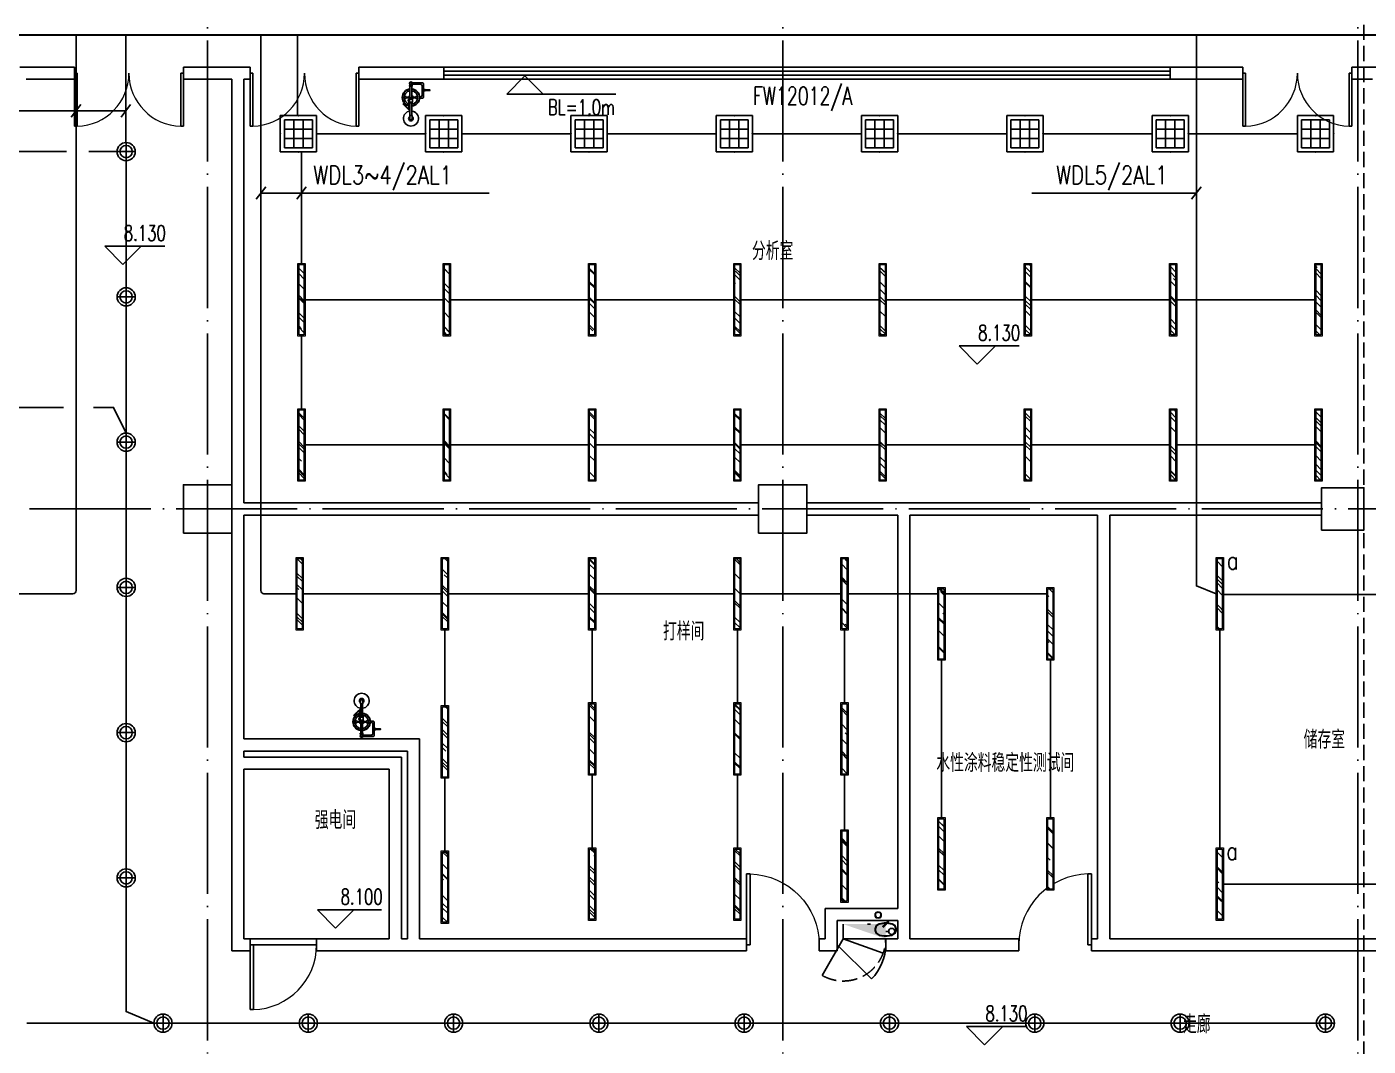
# Model space of a CAD drawing. Extents: x -621157 to 1764546, y -106808 to 741893.
# Drawn here: x 216013 to 238170, y 111124 to 127966 of the extents above; entities that cross this region are included whole.
import ezdxf
from ezdxf.enums import TextEntityAlignment as Align

# ---------------------------------------------------------------- set-up
doc = ezdxf.new("R2010")
doc.units = 0
doc.header["$LTSCALE"] = 1000
doc.header["$MEASUREMENT"] = 0
doc.linetypes.add('XREF-A-101-平面图_t3$0$DASH', pattern=[0.35, 0.25, -0.1])
doc.linetypes.add('XREF-A-101-平面图_t3$0$DOTE', pattern=[2.42, 2, -0.2, 0.02, -0.2])
for name, color, linetype in [('0-底图', 7, 'Continuous'), ('A-吊顶图及精装修区域', 7, 'Continuous'), ('EQUIP-照明', 3, 'Continuous'), ('I-LIGHT', 3, 'Continuous'), ('SIG_TEXT', 2, 'Continuous'), ('TEL_TEXT', 7, 'Continuous'), ('WIRE-照明', 4, 'Continuous'), ('XREF-A-101-平面图_t3$0$1212121', 8, 'Continuous'), ('XREF-A-101-平面图_t3$0$A-COLUMN', 8, 'Continuous'), ('XREF-A-101-平面图_t3$0$A-DIM_ELEV', 8, 'Continuous'), ('XREF-A-101-平面图_t3$0$A-DOTE', 8, 'Continuous'), ('XREF-A-101-平面图_t3$0$A-DRWD', 8, 'Continuous'), ('XREF-A-101-平面图_t3$0$A-DRWD-TEXT', 8, 'Continuous'), ('XREF-A-101-平面图_t3$0$A-GROUND', 8, 'Continuous'), ('XREF-A-101-平面图_t3$0$A-ROOM-CH', 8, 'Continuous'), ('XREF-A-101-平面图_t3$0$A-WALL', 8, 'Continuous'), ('XREF-A-101-平面图_t3$0$A-WINDOW', 8, 'Continuous'), ('XREF-A-101-平面图_t3$0$P-EQUIPMENT', 8, 'Continuous'), ('XREF-A-101-平面图_t3$0$家具-实验室家具', 8, 'Continuous'), ('XREF-A-101-平面图_t3$0$水-尺寸', 8, 'Continuous')]:
    doc.layers.add(name, color=color, linetype=linetype)
doc.layers.add('灯具图例与顶面填充$0$I-C-light', color=3, linetype='Continuous', lineweight=13)
doc.styles.add('_TEL_DIM', font='SIMPLEX', dxfattribs={"width": 0.8, "height": 3.5, "bigfont": 'HZTXT'})
doc.styles.add('DIM_FONT', font='ROMANS', dxfattribs={"width": 0.8, "bigfont": 'HZDXC'})
doc.styles.get("Standard").update_dxf_attribs({"font": 'romans.shx', "bigfont": 'HZDXC.SHX'})
doc.styles.add('XREF-A-101-平面图_t3$0$-HZDXCROMANS', font='ROMANS.shx', dxfattribs={"bigfont": 'HZDXC.shx'})
doc.styles.add('XREF-A-101-平面图_t3$0$A-STANDARD', font='SIMPLEX', dxfattribs={"bigfont": 'GBCBIG'})
doc.styles.add('XREF-A-101-平面图_t3$0$A-WIN-LABEL', font='SIMPLEX', dxfattribs={"bigfont": 'GBCBIG'})
doc.styles.add('XZC', font='SIMPLEX.SHX', dxfattribs={"width": 0.7, "bigfont": 'hztxt.shx'})
doc.linetypes.add('Ground', pattern='A,0.75,-0.125,[135,sr.shx,S=0.1,R=0,X=-0.15,Y=0],0.125,-0.125', length=1.125)
doc.linetypes.add('LED_LINE', pattern='A,12.7,-5.08,["LED",XZC,S=2.54,R=0,X=-2.54,Y=-1.27],-6.35', length=24.13)
doc.dimstyles.get("Standard").update_dxf_attribs({"dimscale": 100, "dimtxt": 3.5, "dimasz": 1, "dimexe": 2.5, "dimexo": 3, "dimgap": 1.5, "dimtad": 1, "dimdec": 0, "dimzin": 0, "dimdsep": 46, "dimtxsty": 'Standard', "dimblk": 'ARCHTICK', "dimcen": 0.09, "dimadec": 0, "dimazin": 0, "dimtfac": 1, "dimtdec": 0, "dimtix": 1, "dimtmove": 2, "dimatfit": 3, "dimfxl": 0, "dimtolj": 1, "dimtzin": 0, "dimarcsym": 0})

# ---------------------------------------------------------------- blocks, each defined once
blk = doc.blocks.new('XREF-A-101-平面图_t3$0$轴网(2)')
at = {"layer": 'XREF-A-101-平面图_t3$0$A-DOTE', "linetype": 'XREF-A-101-平面图_t3$0$DOTE'}
for p, q in [((19000, -3300), (19000, 43300)), ((28500, -3300), (28500, 43300)), ((38000, -3300), (38000, 43300)), ((-3300, 20000), (69800, 20000))]:
    blk.add_line(p, q, dxfattribs=at)
blk = doc.blocks.new('XREF-A-101-平面图_t3$0$柱网2F')
at = {"layer": 'XREF-A-101-平面图_t3$0$A-COLUMN'}
for points in [[(18600, -20400), (19400, -20400), (19400, -19600), (18600, -19600)], [(28100, -20400), (28900, -20400), (28900, -19600), (28100, -19600)], [(37400, -20350), (38100, -20350), (38100, -19650), (37400, -19650)]]:
    blk.add_lwpolyline(points, close=True, dxfattribs=at)
blk = doc.blocks.new('XREF-A-101-平面图_t3$0$ROOM')
at = {"layer": 'XREF-A-101-平面图_t3$0$A-ROOM-CH', "style": 'XREF-A-101-平面图_t3$0$-HZDXCROMANS', "width": 0.6}
for tag, p in [('中文房间名称', (0, -1000)), ('英文房间名称', (0, -1500))]:
    blk.add_attdef(tag, text='', height=300, dxfattribs=at).set_placement(p, align=Align.CENTER)
blk = doc.blocks.new('_ArchTick')
at = {"color": 0, "linetype": 'ByBlock', "const_width": 0.4}
blk.add_lwpolyline([(-0.5, -0.5), (0.5, 0.5)], dxfattribs=at)
blk = doc.blocks.new('*D25423')
at = {"layer": 'Defpoints', "color": 0}
blk.add_point((0, 0), dxfattribs=at)
blk.add_point((0, 0), dxfattribs=at)
blk.add_point((0, 0), dxfattribs=at)
blk.add_point((0, 0), dxfattribs=at)
at = {"layer": 'XREF-A-101-平面图_t3$0$水-尺寸', "color": 0, "linetype": 'ByBlock', "lineweight": -2}
blk.add_line((0, 300), (0, 250), dxfattribs=at)
blk.add_line((0, 300), (0, 250), dxfattribs=at)
blk.add_arc((0, 0), 0, 180, 180, dxfattribs=at)
at = {"layer": 'XREF-A-101-平面图_t3$0$水-尺寸', "color": 0, "linetype": 'ByBlock', "lineweight": -2, "xscale": 100, "yscale": 100, "zscale": 100}
for rotation in [90, 90.00000000000001]:
    blk.add_blockref('_ArchTick', (0, 0), dxfattribs=dict(at, rotation=rotation))
at = {"layer": 'XREF-A-101-平面图_t3$0$水-尺寸', "color": 0, "insert": (0, 0), "char_height": 350, "attachment_point": 5}
blk.add_mtext('\\A1;0%%d', dxfattribs=at)
blk = doc.blocks.new('XREF-A-101-平面图_t3$0$Shower_plan')
at = {"layer": 'XREF-A-101-平面图_t3$0$1212121'}
for p, q in [((-20, -112), (-20, -94)), ((-16, -314), (-16, -120)), ((16, -314), (16, -120)), ((20, -112), (20, -94)), ((164, -90), (164, -66)), ((184, -114), (208, -114)), ((212, -177), (208, -177)), ((212, -199), (208, -199)), ((215, -184), (220, -184)), ((215, -193), (220, -193)), ((-94, -290), (-90, -290)), ((-75, -301), (-18, -302)), ((-75, -315), (-22, -315)), ((-34, -355), (-31, -355)), ((-34, -361), (-31, -361)), ((-16, -607), (-16, -396)), ((16, -607), (16, -396)), ((75, -302), (17, -302)), ((75, -316), (22, -316)), ((94, -327), (90, -327)), ((160, -297), (160, -321)), ((184, -274), (208, -274))]:
    blk.add_line(p, q, dxfattribs=at)
for points in [[(-22, -120), (-22, -112), (22, -112), (22, -120)], [(-37, -500), (-34, -500), (-34, -346), (-37, -346)], [(24, -388), (-24, -388), (-24, -338), (-22, -336), (22, -336), (24, -338)]]:
    blk.add_lwpolyline(points, close=True, dxfattribs=at)
for points in [[(143, -321), (184, -321, 0.414214), (208, -297), (208, -90, 0.414214), (184, -66), (23, -66)], [(143, -297), (160, -297, 0.414214), (184, -273), (184, -114, 0.414214), (160, -90), (23, -90)], [(-16, -530), (-128, -419, -1), (-122, -414)], [(-122, -414), (-53, -483, -1)], [(-111, -308, -0.092425), (-109, -301, -0.095768), (-106, -295, -0.100909), (-101, -292, -0.104872), (-94, -290, -0.001591), (-94, -290, -0.100909)], [(-93, -325, -0.034962), (-95, -325, -0.104872), (-101, -324, -0.100909), (-106, -320, -0.095768), (-110, -314, -0.092425), (-111, -308, -0.092425)], [(-37, -349, 0.153738), (-38, -347), (-43, -347, 0.078248), (-44, -349), (-44, -364, 0.153738), (-43, -367), (-38, -367, 0.153738), (-37, -364)], [(-23, -388), (-23, -395, 0.154019), (-19, -396), (19, -396, 0.154019), (23, -395), (23, -388)], [(92, -292, -0.034962), (94, -292, -0.104872), (100, -293, -0.100909), (106, -297, -0.095768), (109, -303, -0.092425), (110, -310, -0.092425)], [(110, -310, -0.092425), (109, -316, -0.095768), (105, -322, -0.100909), (100, -326, -0.104872), (94, -327, -0.001591), (94, -327, -0.100909)], [(-37, -491), (-54, -491, -1), (-54, -483), (-37, -483)], [(-45, -491), (-16, -519, -1)]]:
    blk.add_lwpolyline(points, format="xyb", dxfattribs=at)
for points in [[(212, -177), (214, -177), (215, -179), (215, -198), (214, -199)], [(212, -199), (214, -199), (215, -198), (215, -179), (214, -177)], [(-24, -371), (-31, -371), (-31, -346), (-24, -346)], [(-22, -336), (-22, -314), (22, -314), (22, -336)], [(-34, -491), (-28, -491), (-28, -483), (-34, -483)], [(-31, -657), (-20, -637)], [(20, -637), (31, -657), (16, -684), (-16, -684), (-31, -657)]]:
    blk.add_lwpolyline(points, dxfattribs=at)
for points in [[(221, -201), (229, -201, 0.414214), (231, -199), (231, -194, -0.414214), (232, -193), (313, -193, 0.414214), (313, -192), (313, -185, 0.414214), (313, -184), (232, -184, -0.414214), (231, -183), (231, -177, 0.414214), (229, -176), (221, -176, 0.414214), (220, -177), (220, -199, 0.414214)], [(-106, -308, -0.092425), (-105, -301, -0.095768), (-102, -295, -0.100909), (-96, -292, -0.104872), (-90, -290, -0.104872), (-84, -292, -0.100909), (-79, -296, -0.095768), (-75, -301, -0.092425), (-74, -308, -0.092425), (-75, -315, -0.095768), (-79, -320, -0.100909), (-84, -324, -0.104872), (-90, -325, -0.104872), (-97, -324, -0.100909), (-102, -320, -0.095768), (-105, -314, -0.092425)], [(106, -310, -0.092425), (105, -316, -0.095768), (101, -322, -0.100909), (96, -326, -0.104872), (90, -327, -0.104872), (84, -325, -0.100909), (78, -322, -0.095768), (75, -316, -0.092425), (74, -309, -0.092425), (75, -303, -0.095768), (78, -297, -0.100909), (84, -293, -0.104872), (90, -292, -0.104872), (96, -293, -0.100909), (101, -297, -0.095768), (105, -303, -0.092425)], [(-20, -657), (-20, -607), (20, -607), (20, -657, -1)]]:
    blk.add_lwpolyline(points, format="xyb", close=True, dxfattribs=at)
for centre, radius in [((0, -78), 26.3), ((0, -78), 16.4), ((-60, -481), 3.91)]:
    blk.add_circle(centre, radius, dxfattribs=at)
for centre, radius, start, end in [((0, -309), 144, 96.5663, 263.4343), ((0, -309), 139, 96.804, 263.1966), ((0, -309), 111, 98.3801, 261.6205), ((0, -309), 144, 276.5663, 83.4343), ((0, -309), 139, 276.804, 83.1966), ((0, -309), 111, 278.6256, 81.375), ((0, -309), 36, 116.7475, 168.6934), ((0, -309), 36, 190.3072, 231.764), ((0, -309), 18.8, 149.7809, 195.9711), ((0, -309), 36, 10.3072, 62.4104), ((0, -309), 18.8, 344.0295, 27.2237), ((0, -309), 36, 308.7702, 348.6934), ((0, -657), 125, 97.5816, 82.419), ((0, -657), 37.5, 121.3804, 58.6121)]:
    blk.add_arc(centre, radius, start, end, dxfattribs=at)
blk = doc.blocks.new('XREF-A-101-平面图_t3$0$G$C45C07046')
at = {"layer": 'XREF-A-101-平面图_t3$0$家具-实验室家具', "color": 252, "rotation": 1.29395466828384e-08}
blk.add_blockref('XREF-A-101-平面图_t3$0$Shower_plan', (122358, 127107, 300), dxfattribs=at)
at = {"layer": 'XREF-A-101-平面图_t3$0$家具-实验室家具', "color": 252, "xscale": -1, "rotation": 179.9999999870604}
blk.add_blockref('XREF-A-101-平面图_t3$0$Shower_plan', (121544, 116174, 300), dxfattribs=at)
blk = doc.blocks.new('XREF-A-101-平面图_t3$0$DOOR2DLIB$SYSLIB$00000107')
at = {"color": 0}
for p, q in [((0.45, 0.975), (0.5, 0.975)), ((0.45, 0), (0.45, 0.975)), ((0.5, 0), (0.5, 0.975)), ((0.5, 0), (0.45, 0))]:
    blk.add_line(p, q, dxfattribs=at)
at = {"color": 0, "lineweight": 13}
blk.add_arc((0.475, 0), 0.975, 91.4693, 180, dxfattribs=at)
blk = doc.blocks.new('XREF-A-101-平面图_t3$0$DOOR2DLIB$SYSLIB$00000108')
at = {"color": 0}
for p, q in [((-0.5, 0), (-0.5, 0.4875)), ((-0.475, 0.4875), (-0.5, 0.4875)), ((-0.475, 0), (-0.475, 0.4875)), ((0.475, 0), (0.475, 0.4875)), ((0.475, 0.4875), (0.5, 0.4875)), ((0.5, 0), (0.5, 0.4875)), ((-0.5, 0), (-0.475, 0)), ((0.5, 0), (0.475, 0))]:
    blk.add_line(p, q, dxfattribs=at)
at = {"color": 0, "lineweight": 13}
for centre, start, end in [((-0.4875, 0), 0, 88.53072), ((0.4875, 0), 91.46928, 180)]:
    blk.add_arc(centre, 0.4875, start, end, dxfattribs=at)
blk = doc.blocks.new('XREF-A-101-平面图_t3$0$WINDOW2DLIB$DYNSTYLE$00000005')
at = {"color": 0}
for points in [[(-0.5, 0.5), (-0.5, -0.5)], [(-0.5, 0.5), (0.5, 0.5)], [(0.5, -0.5), (0.5, 0.5)], [(0.5, 0.1667), (-0.5, 0.1667)], [(0.5, -0.1667), (-0.5, -0.1667)], [(-0.5, -0.5), (0.5, -0.5)]]:
    blk.add_lwpolyline(points, dxfattribs=at)
blk = doc.blocks.new('XREF-A-101-平面图_t3$0$DOOR2DLIB$SYSLIB$00000101')
at = {"color": 0}
blk.add_line((0.5, 0), (-0.207, 0.707), dxfattribs=at)
blk.add_arc((0.5, 0), 1, 135, 180, dxfattribs=at)
blk = doc.blocks.new('筒灯')
at = {"color": 8}
for p, q in [((150, 0), (-150, 0)), ((0, 150), (0, -150))]:
    blk.add_line(p, q, dxfattribs=at)
blk.add_circle((0, 0), 150)
blk.add_circle((0, 0), 102, dxfattribs=at)
blk = doc.blocks.new('灯具图例与顶面填充$0$顶面图例$0$16-吊线灯-011')
at = {"color": 8}
blk.add_wipeout([(0, 35), (0, -25), (600, -25), (600, 35)], dxfattribs=at)
at = {"linetype": 'ByBlock'}
h = blk.add_hatch(dxfattribs=at)
h.set_pattern_fill('AR-RROOF', color=250, scale=5, angle=45)
h.set_pattern_definition([(45, (-809054.52, -461832.93), (107.763073, 287.368196), [1905, -254, 635, -127]), (45, (-808979.98, -461668.59), (-209.239968, 29.634845), [381, -41.91, 762, -95.25]), (45, (-809085.95, -461711.69), (406.805602, 527.141034), [1016, -177.8, 508, -127])])
h.paths.add_polyline_path([(10, 25), (590, 25), (590, -15), (10, -15)])
at = {"color": 0, "linetype": 'ByBlock'}
for points in [[(0, 35), (600, 35), (600, -25), (0, -25)], [(10, 25), (590, 25), (590, -15), (10, -15)]]:
    blk.add_lwpolyline(points, close=True, dxfattribs=at)
blk = doc.blocks.new('$equip$00001153')
for p, q in [((-0.5, 0.5), (0.5, 0.5)), ((-0.5, -0.5), (-0.5, 0.5)), ((-0.385, 0.385), (0.385, 0.385)), ((-0.385, -0.385), (-0.385, 0.385)), ((-0.129, 0.385), (-0.129, -0.385)), ((0.128, 0.385), (0.128, -0.385)), ((0.385, 0.385), (0.385, -0.385)), ((0.5, 0.5), (0.5, -0.5)), ((-0.385, 0.128), (0.385, 0.128)), ((-0.385, -0.129), (0.385, -0.129)), ((0.5, -0.5), (-0.5, -0.5)), ((0.385, -0.385), (-0.385, -0.385))]:
    blk.add_line(p, q)
for p in [(0, 0.5), (-0.5, 0), (0.5, 0), (0, -0.5)]:
    blk.add_point(p)
at = {"layer": 'TEL_TEXT', "style": '_TEL_DIM', "flags": 1}
blk.add_attdef('A', text='', height=0.00002, dxfattribs=at).set_placement((0, 0), align=Align.MIDDLE_CENTER)
blk = doc.blocks.new('G$CDFA8365F')
at = {"layer": 'EQUIP-照明', "xscale": 600.000000002794, "yscale": 600.0000000027358, "zscale": 600.0000000027285}
for p in [(-46000, -13800), (-43600, -13800), (-41200, -13800), (-38800, -13800), (-36400, -13800), (-34000, -13800), (-31600, -13800), (-29200, -13800)]:
    blk.add_blockref('$equip$00001153', p, dxfattribs=at)
at = {"layer": '灯具图例与顶面填充$0$I-C-light', "xscale": 2, "yscale": 2, "zscale": 2, "rotation": 90}
for p in [(-45940, -17143), (-43540, -17143), (-41140, -17143), (-38740, -17143), (-36340, -17143), (-33940, -17143), (-31540, -17143), (-29140, -17143), (-45940, -19543), (-43540, -19543), (-41140, -19543), (-38740, -19543), (-36340, -19543), (-33940, -19543), (-31540, -19543), (-29140, -19543), (-45970, -22000), (-43570, -22000), (-41140, -22000), (-38740, -22000), (-36970, -22000), (-30770, -22000), (-35370, -22500), (-33570, -22500), (-43570, -24450), (-41140, -24400), (-38740, -24400), (-36970, -24400), (-35370, -26300), (-33570, -26300), (-36970, -26500), (-43570, -26850), (-41140, -26800), (-38740, -26800), (-30770, -26800)]:
    blk.add_blockref('灯具图例与顶面填充$0$顶面图例$0$16-吊线灯-011', p, dxfattribs=at)
at = {"layer": 'SIG_TEXT', "style": 'DIM_FONT', "width": 0.8}
for p in [(-30665, -21000, -672), (-30675, -25800, -672)]:
    blk.add_text('a', height=300, dxfattribs=at).set_placement(p)
blk = doc.blocks.new('XREF-A-101-平面图_t3$0$单出口消火栓新')
for p, q in [((-240, 700), (-846.2, 1050)), ((-479.4, 42.2), (-240, 700)), ((-240, 0), (-240, 700)), ((-240, 700), (0, 700))]:
    blk.add_line(p, q)
at = {"color": 0, "linetype": 'XREF-A-101-平面图_t3$0$DASH'}
blk.add_arc((-240, 700), 700, 150, 270, dxfattribs=at)
blk.add_solid([(-240, 0), (0, 0), (0, 700)])
at = {"layer": 'XREF-A-101-平面图_t3$0$水-尺寸', "linetype": 'ByBlock'}
dim = blk.add_angular_dim_3p(base=(0, 0), center=(0, 0), p1=(0, 0), p2=(0, 0), dimstyle='Standard', dxfattribs=at)
dim.commit()
dim.dimension.update_dxf_attribs({"geometry": '*D25423', "text_midpoint": (0, 0)})
blk = doc.blocks.new('*U25256')
at = {"layer": 'XREF-A-101-平面图_t3$0$P-EQUIPMENT', "color": 10}
blk.add_line((0, 120), (50, 120), dxfattribs=at)
at = {"layer": 'XREF-A-101-平面图_t3$0$P-EQUIPMENT'}
blk.add_circle((100, 120), 50, dxfattribs=at)
at = {"layer": 'XREF-A-101-平面图_t3$0$P-EQUIPMENT', "xscale": -1, "rotation": 90}
blk.add_blockref('XREF-A-101-平面图_t3$0$单出口消火栓新', (0, 0), dxfattribs=at)
blk = doc.blocks.new('XREF-A-101-平面图_t3$0$G$C156FCA62')
at = {"layer": 'XREF-A-101-平面图_t3$0$P-EQUIPMENT', "xscale": -1, "rotation": 180}
blk.add_blockref('*U25256', (30200, 113140), dxfattribs=at)
blk = doc.blocks.new('*U25374')
at = {"layer": 'XREF-A-101-平面图_t3$0$P-EQUIPMENT', "color": 10}
blk.add_line((0, 120), (50, 120), dxfattribs=at)
at = {"layer": 'XREF-A-101-平面图_t3$0$P-EQUIPMENT'}
blk.add_circle((100, 120), 50, dxfattribs=at)
at = {"layer": 'XREF-A-101-平面图_t3$0$P-EQUIPMENT', "xscale": -1, "rotation": 90}
blk.add_blockref('XREF-A-101-平面图_t3$0$单出口消火栓新', (0, 0), dxfattribs=at)
blk = doc.blocks.new('XREF-A-101-平面图_t3$0$G$C646F86AA')
at = {"layer": 'XREF-A-101-平面图_t3$0$P-EQUIPMENT', "xscale": -1, "rotation": 180}
blk.add_blockref('*U25374', (30200, 113140), dxfattribs=at)
blk = doc.blocks.new('XREF-A-101-平面图_t3')
at = {"layer": 'XREF-A-101-平面图_t3$0$A-DIM_ELEV'}
for p, q in [((224241, 127155), (223941, 126855)), ((224241, 127155), (224541, 126855)), ((223941, 126855), (225741, 126855)), ((217601, 124041), (217301, 124341)), ((217301, 124341), (218291, 124341)), ((217601, 124041), (217901, 124341)), ((231712, 122393), (231412, 122693)), ((231412, 122693), (232403, 122693)), ((231712, 122393), (232012, 122693)), ((221113, 113076), (220813, 113376)), ((220813, 113376), (221873, 113376)), ((221113, 113076), (221413, 113376)), ((231833, 111147), (231533, 111447)), ((231533, 111447), (232524, 111447)), ((231833, 111147), (232133, 111447))]:
    blk.add_line(p, q, dxfattribs=at)
at = {"layer": 'XREF-A-101-平面图_t3$0$A-GROUND', "linetype": 'XREF-A-101-平面图_t3$0$DASH'}
blk.add_lwpolyline([(238100, 139200), (238100, 100400)], dxfattribs=at)
at = {"layer": 'XREF-A-101-平面图_t3$0$A-WALL'}
for p, q in [((216800, 127300), (215900, 127300)), ((219500, 127300), (218600, 127300)), ((219700, 127300), (219500, 127300)), ((222900, 127300), (221500, 127300)), ((236100, 127300), (234900, 127300)), ((238340, 127300), (237900, 127300)), ((216800, 127100), (216000, 127100)), ((219400, 127100), (218600, 127100)), ((219400, 127100), (219400, 120000)), ((219600, 127100), (219600, 120100)), ((219700, 127100), (219600, 127100)), ((222900, 127100), (221500, 127100)), ((236100, 127100), (234900, 127100)), ((238240, 127100), (237900, 127100)), ((219600, 120100), (228100, 120100)), ((228100, 120100), (228100, 119900)), ((228900, 120100), (230500, 120100)), ((228900, 120100), (228900, 119900)), ((230500, 120100), (233800, 120100)), ((233800, 120100), (237400, 120100)), ((237400, 120100), (237400, 119900)), ((219400, 120000), (219400, 116100)), ((219600, 119900), (219600, 116200)), ((219600, 119900), (228100, 119900)), ((228900, 119900), (230400, 119900)), ((230400, 119900), (230400, 113400)), ((230600, 119900), (233700, 119900)), ((230600, 119900), (230600, 113300)), ((233700, 119900), (233700, 112900)), ((233900, 119900), (237400, 119900)), ((233900, 119900), (233900, 112900)), ((219600, 116200), (222500, 116200)), ((222500, 116200), (222500, 112900)), ((219400, 116100), (219400, 115800)), ((219600, 116000), (219600, 115900)), ((219600, 116000), (222300, 116000)), ((219600, 115900), (222200, 115900)), ((222200, 115900), (222200, 112900)), ((222300, 116000), (222300, 112900)), ((219400, 115800), (219400, 112700)), ((219600, 115700), (219600, 112900)), ((219600, 115700), (222000, 115700)), ((222000, 115700), (222000, 112900)), ((230400, 113400), (229200, 113400)), ((229200, 113400), (229200, 112900)), ((230600, 113300), (230600, 112900)), ((230400, 113200), (229400, 113200)), ((229400, 113200), (229400, 112900)), ((230400, 113200), (230400, 112900)), ((219700, 112900), (219600, 112900)), ((222000, 112900), (220800, 112900)), ((222300, 112900), (222200, 112900)), ((227900, 112900), (222500, 112900)), ((229200, 112900), (229100, 112900)), ((230400, 112900), (230200, 112900)), ((232400, 112900), (230600, 112900)), ((233700, 112900), (233600, 112900)), ((240240, 112900), (233900, 112900)), ((219700, 112700), (219400, 112700)), ((222100, 112700), (220800, 112700)), ((222400, 112700), (222100, 112700)), ((227900, 112700), (222400, 112700)), ((229300, 112700), (229100, 112700)), ((229400, 112700), (229300, 112700)), ((230500, 112700), (230200, 112700)), ((232400, 112700), (230500, 112700)), ((233800, 112700), (233600, 112700)), ((240240, 112700), (233800, 112700))]:
    blk.add_line(p, q, dxfattribs=at)
for points in [[(216800, 127100), (216800, 127300)], [(218600, 127100), (218600, 127300)], [(219700, 127100), (219700, 127300)], [(221500, 127100), (221500, 127300)], [(222900, 127100), (222900, 127300)], [(234900, 127100), (234900, 127300)], [(236100, 127100), (236100, 127300)], [(237900, 127100), (237900, 127300)], [(219700, 112700), (219700, 112900)], [(220800, 112700), (220800, 112900)], [(227900, 112700), (227900, 112900)], [(229100, 112700), (229100, 112900)], [(229400, 112700), (229400, 112900)], [(230200, 112700), (230200, 112900)], [(232400, 112700), (232400, 112900)], [(233600, 112700), (233600, 112900)]]:
    blk.add_lwpolyline(points, dxfattribs=at)
at = {"layer": 'XREF-A-101-平面图_t3$0$A-WINDOW'}
blk.add_lwpolyline([(219700, 112800), (220800, 112800), (220800, 112900), (219700, 112900)], close=True, dxfattribs=at)
for name, p in [('XREF-A-101-平面图_t3$0$G$C156FCA62', (200000, 0)), ('XREF-A-101-平面图_t3$0$G$C646F86AA', (200000, 0)), ('XREF-A-101-平面图_t3$0$G$C646F86AA', (200000, 0)), ('XREF-A-101-平面图_t3$0$G$C45C07046', (100000, 0))]:
    blk.add_blockref(name, p)
at = {"layer": 'XREF-A-101-平面图_t3$0$A-COLUMN'}
blk.add_blockref('XREF-A-101-平面图_t3$0$柱网2F', (200000, 140000), dxfattribs=at)
at = {"layer": 'XREF-A-101-平面图_t3$0$A-DOTE'}
blk.add_blockref('XREF-A-101-平面图_t3$0$轴网(2)', (200000, 100000), dxfattribs=at)
at = {"layer": 'XREF-A-101-平面图_t3$0$A-DRWD'}
ref = blk.add_blockref('XREF-A-101-平面图_t3$0$WINDOW2DLIB$DYNSTYLE$00000005', (228900, 127200), dxfattribs=dict(at, xscale=12000, yscale=-200, zscale=12000, rotation=180))
ref.add_attrib('A0', 'FW12012/A', (228010, 126676), dxfattribs={"layer": 'XREF-A-101-平面图_t3$0$A-DRWD-TEXT', "height": 297.5, "style": 'XREF-A-101-平面图_t3$0$A-WIN-LABEL', "width": 0.705882})
at = {"layer": 'XREF-A-101-平面图_t3$0$A-ROOM-CH'}
ref = blk.add_blockref('XREF-A-101-平面图_t3$0$ROOM', (228333, 125112), dxfattribs=at)
ref.add_attrib('中文房间名称', '分析室', dxfattribs={"height": 300, "style": 'XREF-A-101-平面图_t3$0$-HZDXCROMANS', "width": 0.8}).set_placement((228333, 124112), align=Align.CENTER)
ref = blk.add_blockref('XREF-A-101-平面图_t3$0$ROOM', (226864, 118827), dxfattribs=at)
ref.add_attrib('中文房间名称', '打样间', dxfattribs={"height": 300, "style": 'XREF-A-101-平面图_t3$0$-HZDXCROMANS', "width": 0.8}).set_placement((226864, 117827), align=Align.CENTER)
ref = blk.add_blockref('XREF-A-101-平面图_t3$0$ROOM', (237446, 117040), dxfattribs=at)
ref.add_attrib('中文房间名称', '储存室', dxfattribs={"height": 300, "style": 'XREF-A-101-平面图_t3$0$-HZDXCROMANS', "width": 0.8}).set_placement((237446, 116040), align=Align.CENTER)
ref = blk.add_blockref('XREF-A-101-平面图_t3$0$ROOM', (232176, 116655), dxfattribs=at)
ref.add_attrib('中文房间名称', '水性涂料稳定性测试间', dxfattribs={"height": 300, "style": 'XREF-A-101-平面图_t3$0$-HZDXCROMANS', "width": 0.8}).set_placement((232176, 115655), align=Align.CENTER)
ref = blk.add_blockref('XREF-A-101-平面图_t3$0$ROOM', (221111, 115711), dxfattribs=at)
ref.add_attrib('中文房间名称', '强电间', dxfattribs={"height": 300, "style": 'XREF-A-101-平面图_t3$0$-HZDXCROMANS', "width": 0.8}).set_placement((221111, 114711), align=Align.CENTER)
ref = blk.add_blockref('XREF-A-101-平面图_t3$0$ROOM', (235339, 112336), dxfattribs=at)
ref.add_attrib('中文房间名称', '走廊', dxfattribs={"height": 300, "style": 'XREF-A-101-平面图_t3$0$-HZDXCROMANS', "width": 0.8}).set_placement((235339, 111336), align=Align.CENTER)
at = {"layer": 'XREF-A-101-平面图_t3$0$A-WINDOW', "rotation": 180}
for name, p, xscale, yscale, zscale in [('XREF-A-101-平面图_t3$0$DOOR2DLIB$SYSLIB$00000108', (217700, 127200), 1800, 1800, 1800), ('XREF-A-101-平面图_t3$0$DOOR2DLIB$SYSLIB$00000108', (220600, 127200), 1800, 1800, 1800), ('XREF-A-101-平面图_t3$0$DOOR2DLIB$SYSLIB$00000108', (237000, 127200), 1800, 1800, 1800), ('XREF-A-101-平面图_t3$0$DOOR2DLIB$SYSLIB$00000107', (228500, 112800), 1200, -1200, 1200), ('XREF-A-101-平面图_t3$0$DOOR2DLIB$SYSLIB$00000107', (233000, 112800), -1200, -1200, -1200), ('XREF-A-101-平面图_t3$0$DOOR2DLIB$SYSLIB$00000107', (220250, 112800), 1100, 1100, 1100), ('XREF-A-101-平面图_t3$0$DOOR2DLIB$SYSLIB$00000101', (229800, 112800), 800, 800, 800)]:
    blk.add_blockref(name, p, dxfattribs=dict(at, xscale=xscale, yscale=yscale, zscale=zscale))
at = {"layer": 'XREF-A-101-平面图_t3$0$A-DIM_ELEV', "color": 7, "style": 'XREF-A-101-平面图_t3$0$A-STANDARD', "width": 0.705882}
for s, p in [('BL=1.0m', (224620, 126510)), ('8.130', (217615, 124431)), ('8.130', (231727, 122783)), ('8.100', (221197, 113466)), ('8.130', (231848, 111537))]:
    blk.add_text(s, height=255, dxfattribs=at).set_placement(p)

msp = doc.modelspace()

# ---------------------------------------------------------------- block references
at = {"layer": '0-底图'}
msp.add_blockref('XREF-A-101-平面图_t3', (0, 0), dxfattribs=at)

# ---------------------------------------------------------------- next in the draw order: linework, layer by layer
at = {"layer": 'WIRE-照明'}
msp.add_lwpolyline([(206274, 134062, 30, 30, 0), (203144, 134062, 30, 30, 0.414214), (203094, 134012, 30, 30, 0), (203094, 127880, 30, 30, 0.414214), (203144, 127830, 30, 30, 0), (261973, 127830, 30, 30, 0)], format="xyseb", dxfattribs=at)
for points in [[(217648, 126053), (217648, 127830)], [(235660, 118600), (235333, 118729), (235333, 127830)], [(217654, 125754), (217654, 123654)], [(217654, 123354), (217654, 121254)], [(215413, 121677), (216617, 121677)], [(217117, 121677), (217447, 121677), (217654, 121254)], [(217654, 120954), (217654, 118854)], [(217654, 118554), (217654, 116454)], [(217654, 116154), (217654, 114054)], [(217654, 113754), (217654, 111694), (218113, 111504)], [(216013, 111504), (218113, 111504)], [(218413, 111504), (220513, 111504)], [(220813, 111504), (222913, 111504)], [(223213, 111504), (225313, 111504)], [(225613, 111504), (227713, 111504)], [(228013, 111504), (230113, 111504)], [(230413, 111504), (232513, 111504)], [(232813, 111504), (234913, 111504)], [(235213, 111504), (237313, 111504)]]:
    msp.add_lwpolyline(points, dxfattribs=at)
at = {"layer": 'WIRE-照明', "elevation": 672}
for points in [[(220485, 126500), (220485, 127830)], [(231120, 117500), (231120, 114900)]]:
    msp.add_lwpolyline(points, dxfattribs=at)

# ---------------------------------------------------------------- next in the draw order: block references
at = {"layer": 'I-LIGHT', "linetype": 'LED_LINE', "ltscale": 0.5, "rotation": 180}
for p in [(217654, 125904), (217654, 123504), (217654, 121104), (217654, 118704), (217654, 116304), (217654, 113904), (218263, 111504), (220663, 111504), (223063, 111504), (225463, 111504), (227863, 111504), (230263, 111504), (232663, 111504), (235063, 111504), (237463, 111504)]:
    msp.add_blockref('筒灯', p, dxfattribs=at)

# ---------------------------------------------------------------- next in the draw order: block references
at = {"layer": 'A-吊顶图及精装修区域', "color": 2}
msp.add_blockref('G$CDFA8365F', (266500, 140000), dxfattribs=at)

# ---------------------------------------------------------------- next in the draw order: linework, layer by layer
at = {"layer": 'SIG_TEXT'}
for points in [[(212946, 126580), (217648, 126580)], [(219881, 125220), (223649, 125220)], [(232617, 125220), (235333, 125220)]]:
    msp.add_lwpolyline(points, dxfattribs=at)
at = {"layer": 'SIG_TEXT', "linetype": 'Ground'}
for points in [[(216746, 126475), (216905, 126684)], [(217569, 126475), (217727, 126684)], [(219802, 125116), (219960, 125325)], [(220471, 125116), (220629, 125325)], [(235254, 125116), (235412, 125325)]]:
    msp.add_lwpolyline(points, dxfattribs=at)
at = {"layer": 'WIRE-照明'}
for points in [[(214660, 118600), (216776, 118600, 0.414214), (216826, 118650), (216826, 127830)], [(219881, 127830), (219881, 118650, 0.414214), (219931, 118600), (220460, 118600)]]:
    msp.add_lwpolyline(points, format="xyb", dxfattribs=at)
for points in [[(220800, 126200), (222600, 126200)], [(223200, 126200), (225000, 126200)], [(225600, 126200), (227400, 126200)], [(228000, 126200), (229800, 126200)], [(230400, 126200), (232200, 126200)], [(232800, 126200), (234600, 126200)], [(235200, 126200), (237000, 126200)], [(216666, 125904), (214240, 125904)], [(217504, 125904), (217036, 125904)], [(220550, 124057), (220550, 125900)], [(220610, 123457), (222890, 123457)], [(223010, 123457), (225290, 123457)], [(225410, 123457), (227710, 123457)], [(227810, 123457), (230090, 123457)], [(230210, 123457), (232490, 123457)], [(232610, 123457), (234890, 123457)], [(235010, 123457), (237310, 123457)], [(220550, 122857), (220550, 121657)], [(220610, 121057), (222890, 121057)], [(223010, 121057), (225290, 121057)], [(225410, 121057), (227710, 121057)], [(227810, 121057), (230090, 121057)], [(230210, 121057), (232490, 121057)], [(232610, 121057), (234890, 121057)], [(235010, 121057), (237310, 121057)], [(220580, 118600), (222860, 118600)], [(222980, 118600), (225290, 118600)], [(225410, 118600), (227690, 118600)], [(227810, 118600), (229460, 118600)], [(229580, 118600), (231060, 118600)], [(231180, 118600), (232860, 118600)], [(235780, 118588), (239660, 118588)], [(222920, 118000), (222920, 116750)], [(225350, 118000), (225350, 116800)], [(227750, 118000), (227750, 116800)], [(229520, 118000), (229520, 116800)], [(235720, 118000), (235720, 114400)], [(222920, 114350), (222920, 115550)], [(225350, 114400), (225350, 115600)], [(227750, 114400), (227750, 115600)], [(229520, 114700), (229520, 115600)], [(235780, 113800), (239660, 113800)]]:
    msp.add_lwpolyline(points, dxfattribs=at)
at = {"layer": 'WIRE-照明', "elevation": 672}
msp.add_lwpolyline([(232920, 117500), (232920, 114900)], dxfattribs=at)

# ---------------------------------------------------------------- next in the draw order: texts
at = {"layer": 'SIG_TEXT', "color": 2, "style": 'DIM_FONT', "width": 0.8}
msp.add_text('WDL3~4/2AL1', height=300, dxfattribs=at).set_placement((220746, 125368))
msp.add_text('WDL5/2AL1', height=300, dxfattribs=at).set_placement((234857, 125368), align=Align.RIGHT)

doc.saveas('drawing.dxf')
